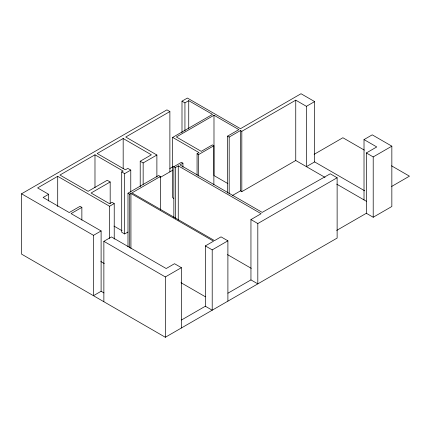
<?xml version="1.0" encoding="UTF-8"?>
<svg xmlns="http://www.w3.org/2000/svg" width="431" height="431" viewBox="0 0 431 431"><rect width="100%" height="100%" fill="white"/><g stroke="black" fill="none" stroke-linecap="round" stroke-linejoin="round"><path stroke-width="0.65" d="M182.916 167.201L182.916 163.177L179.937 164.895L262.193 212.386L330.265 173.795L337.128 177.755L337.128 238.079L165.332 337.268L21.55 254.118L21.55 193.794L166.937 109.857L169.879 111.554L169.879 171.872M181.995 132.662L181.995 101.161L187.388 98.047L240.466 128.691L301.021 93.732L314.63 101.587L314.63 161.911L364.664 190.798M114.226 239.081L114.226 203.561L109.566 206.25L57.711 176.311L37.61 187.921L48.644 194.289L48.644 200.991M127.991 232.013L124.645 233.947L121.704 232.244L121.704 171.926L123.174 171.075L94.982 154.799L59.92 175.04L88.113 191.316L107.238 180.277L110.18 181.974L110.18 203.421M140.215 186.704L140.215 161.237L151.367 154.799L123.174 138.518L97.185 153.522L125.383 169.803L127.835 168.386L130.776 170.083L130.776 192.204M169.879 111.554L125.75 137.031L156.884 155.009L156.884 177.125M181.995 101.161L184.937 102.864L188.735 100.665L212.515 114.398L172.675 137.397L172.675 197.721L173.822 198.384M48.644 194.289L43.127 197.473L69.235 212.548L80.026 206.32L81.863 207.381L81.863 220.117M227.595 193.093L227.595 136.126L238.876 129.612L213.986 115.244L176.354 136.977L201.239 151.34L212.397 144.902L213.868 145.748L213.868 184.624M110.18 181.974L91.06 193.013L109.566 203.701L112.017 202.284L114.226 203.561M121.704 171.926L124.645 173.623L130.776 170.083M140.215 161.237L143.157 162.934L156.884 155.009M81.863 207.381L71.077 213.609L101.107 230.951L101.107 291.27L93.511 295.661L93.511 235.337L21.55 193.794M169.836 168.505L173.305 166.501M127.991 246.807L127.991 193.19L158.635 175.498L160.354 176.484L160.354 209.999M173.844 217.655L173.844 166.716L181.446 162.325L182.916 163.177M197.069 175.196L197.069 153.748L199.03 152.617L172.675 137.397M173.844 166.716L175.315 167.567L178.256 165.865L261.127 213.711L250.95 219.584L250.95 279.908L227.94 293.193M127.991 193.19L129.709 194.182L130.932 193.471L213.555 241.177L205.345 245.918L205.345 306.236L181.499 320.001M160.354 176.484L131.913 192.905L214.536 240.606L221.033 236.856L227.897 240.821L227.897 301.14M197.069 153.748L198.54 154.6L213.868 145.748M227.595 136.126L229.19 137.047L240.466 130.534L241.818 131.315L295.752 100.175L306.414 106.333L314.63 101.587M160.009 177.572L172.777 170.202M93.511 235.337L101.107 230.951M103.866 301.641L103.866 241.317L111.467 236.931L166.188 268.524L174.523 263.713L181.386 267.673L181.386 327.996M232.573 195.415L240.466 190.858L241.818 191.633L295.752 160.494L325.033 177.4M314.145 154.33L342.887 137.742L364.303 150.107M314.63 161.911L306.414 166.652L306.414 106.333M364.017 199.909L364.017 139.585L372.228 134.844L391.844 146.168L391.844 206.492L373.208 217.246L366.345 213.286L336.665 230.418M366.345 213.286L366.345 152.962L376.764 146.949L364.017 139.585M165.332 337.268L165.332 276.944L181.386 267.673M205.345 245.918L212.208 249.878L227.897 240.821M250.95 219.584L257.813 223.549L337.128 177.755M366.345 152.962L373.208 156.927L391.844 146.168M391.634 186.461L409.45 176.171L391.504 165.811M336.67 184.118L366.334 201.245M227.88 183.59L213.986 175.568L213.986 115.244M227.514 254.629L251.273 268.346M250.95 279.908L257.813 283.867L257.813 223.549M113.967 226.081L122.021 230.73M180.972 282.682L205.409 296.792M205.345 306.236L212.208 310.201L212.208 249.878M100.827 261.525L104.324 263.546M101.107 291.27L103.984 292.935M103.866 241.317L165.332 276.944M373.208 156.927L373.208 217.246M295.752 100.175L295.752 160.494M241.818 131.315L241.818 191.633M240.466 130.534L240.466 190.858M229.19 137.047L229.19 194.015M198.54 154.6L198.54 176.047M188.735 100.665L188.735 128.815M184.937 102.864L184.937 131.013M178.256 165.865L178.256 220.155M175.315 167.567L175.315 218.501M143.157 162.934L143.157 184.382M130.932 193.471L130.932 248.434M129.709 194.182L129.709 247.798M124.645 173.623L124.645 233.947M123.174 138.518L123.174 168.677M109.566 206.25L109.566 238.424M94.982 154.799L94.982 187.636M57.711 176.311L57.711 206.471"/></g></svg>
